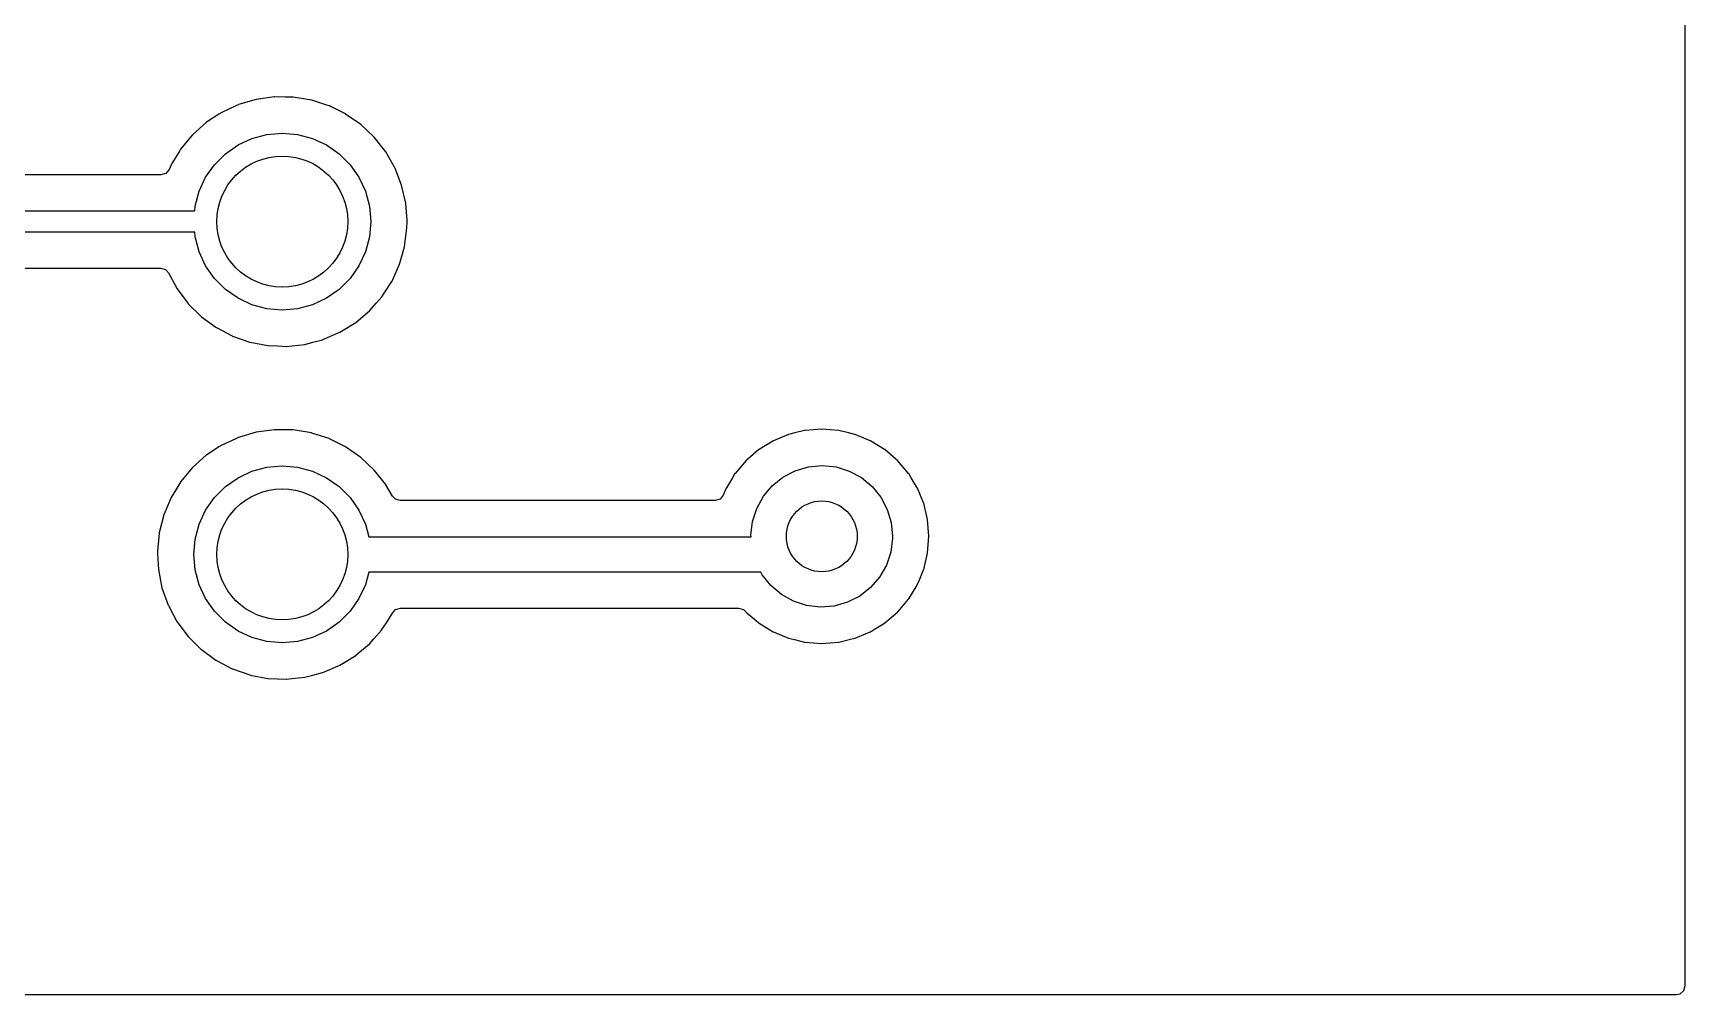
# Model space of a CAD drawing. Extents: x 84 to 124, y -235 to -33.
# Drawn here: x 100.62 to 123.95, y -235.09 to -221.5 of the extents above; entities that cross this region are included whole.
import ezdxf

# ---------------------------------------------------------------- set-up
doc = ezdxf.new("R2010")
doc.units = 0
doc.layers.add('BLACK', color=7, linetype='CONTINUOUS')

msp = doc.modelspace()

# ---------------------------------------------------------------- linework, layer by layer
at = {"layer": 'BLACK', "linetype": 'CONTINUOUS'}
for p, q in [((123.951, -33.0295), (123.951, -234.96)), ((103.482, -222.532), (103.285, -222.623)), ((103.518, -222.515), (103.482, -222.532)), ((103.522, -222.513), (103.518, -222.515)), ((103.518, -222.515), (103.518, -222.515)), ((103.773, -222.44), (103.522, -222.513)), ((104.032, -222.405), (103.773, -222.44)), ((104.037, -222.405), (104.032, -222.405)), ((104.18, -222.407), (104.037, -222.405)), ((104.037, -222.405), (104.037, -222.405)), ((104.294, -222.408), (104.18, -222.407)), ((104.552, -222.45), (104.294, -222.408)), ((104.556, -222.452), (104.552, -222.45)), ((104.754, -222.515), (104.556, -222.452)), ((104.801, -222.53), (104.754, -222.515)), ((104.805, -222.532), (104.801, -222.53)), ((105.031, -222.644), (104.805, -222.532)), ((104.805, -222.532), (104.805, -222.532)), ((103.066, -222.766), (102.871, -222.94)), ((103.07, -222.763), (103.066, -222.766)), ((103.246, -222.648), (103.07, -222.763)), ((103.07, -222.763), (103.07, -222.763)), ((103.285, -222.623), (103.246, -222.648)), ((105.035, -222.646), (105.031, -222.644)), ((105.25, -222.795), (105.035, -222.646)), ((105.44, -222.974), (105.25, -222.795)), ((102.871, -222.94), (102.704, -223.141)), ((103.515, -223.082), (103.712, -222.99)), ((103.712, -222.99), (103.923, -222.934)), ((103.923, -222.934), (104.14, -222.915)), ((104.14, -222.915), (104.357, -222.934)), ((104.357, -222.934), (104.568, -222.99)), ((104.568, -222.99), (104.765, -223.082)), ((105.602, -223.179), (105.44, -222.974)), ((102.687, -223.169), (102.59, -223.329)), ((102.704, -223.141), (102.687, -223.169)), ((103.182, -223.362), (103.337, -223.207)), ((103.337, -223.207), (103.515, -223.082)), ((104.765, -223.082), (104.943, -223.207)), ((104.943, -223.207), (105.098, -223.362)), ((105.732, -223.406), (105.602, -223.179)), ((102.425, -223.506), (87.4382, -223.506)), ((102.497, -223.484), (102.425, -223.506)), ((102.542, -223.429), (102.497, -223.484)), ((102.569, -223.364), (102.542, -223.429)), ((102.59, -223.329), (102.569, -223.364)), ((103.057, -223.54), (103.182, -223.362)), ((105.098, -223.362), (105.223, -223.54)), ((105.733, -223.41), (105.732, -223.406)), ((105.745, -223.441), (105.733, -223.41)), ((105.733, -223.41), (105.733, -223.41)), ((105.826, -223.649), (105.745, -223.441)), ((102.909, -223.948), (102.965, -223.737)), ((102.965, -223.737), (103.057, -223.54)), ((105.223, -223.54), (105.315, -223.737)), ((105.315, -223.737), (105.371, -223.948)), ((105.884, -223.904), (105.826, -223.649)), ((102.903, -224.015), (102.909, -223.948)), ((105.371, -223.948), (105.39, -224.165)), ((105.884, -223.909), (105.884, -223.904)), ((105.902, -224.145), (105.884, -223.909)), ((105.884, -223.909), (105.884, -223.909)), ((87.0895, -224.015), (102.903, -224.015)), ((105.39, -224.165), (105.371, -224.382)), ((105.901, -224.257), (105.903, -224.165)), ((105.903, -224.165), (105.902, -224.145)), ((102.903, -224.315), (87.0907, -224.315)), ((102.909, -224.382), (102.903, -224.315)), ((102.965, -224.593), (102.909, -224.382)), ((105.371, -224.382), (105.315, -224.593)), ((105.868, -224.517), (105.901, -224.257)), ((103.057, -224.79), (102.965, -224.593)), ((105.315, -224.593), (105.223, -224.79)), ((105.811, -224.719), (105.867, -224.521)), ((105.867, -224.521), (105.868, -224.517)), ((105.867, -224.521), (105.867, -224.521)), ((87.4356, -224.823), (102.422, -224.823)), ((102.422, -224.823), (102.49, -224.844)), ((102.49, -224.844), (102.533, -224.89)), ((102.533, -224.89), (102.65, -225.107)), ((103.182, -224.968), (103.057, -224.79)), ((105.223, -224.79), (105.098, -224.968)), ((105.69, -225.006), (105.797, -224.768)), ((105.797, -224.768), (105.811, -224.719)), ((102.65, -225.107), (102.653, -225.112)), ((102.653, -225.112), (102.656, -225.116)), ((102.656, -225.116), (102.656, -225.116)), ((102.656, -225.116), (102.806, -225.318)), ((103.337, -225.123), (103.182, -224.968)), ((103.515, -225.248), (103.337, -225.123)), ((104.943, -225.123), (104.765, -225.248)), ((105.098, -224.968), (104.943, -225.123)), ((105.58, -225.177), (105.687, -225.01)), ((105.687, -225.01), (105.69, -225.006)), ((102.806, -225.318), (102.806, -225.318)), ((102.806, -225.318), (102.809, -225.322)), ((102.809, -225.322), (102.812, -225.325)), ((102.812, -225.325), (102.812, -225.325)), ((102.812, -225.325), (102.991, -225.503)), ((103.712, -225.34), (103.515, -225.248)), ((103.923, -225.396), (103.712, -225.34)), ((104.568, -225.34), (104.357, -225.396)), ((104.765, -225.248), (104.568, -225.34)), ((105.376, -225.423), (105.468, -225.318)), ((105.468, -225.318), (105.545, -225.23)), ((105.545, -225.23), (105.548, -225.226)), ((105.545, -225.23), (105.545, -225.23)), ((105.548, -225.226), (105.58, -225.177)), ((102.991, -225.503), (102.995, -225.506)), ((102.995, -225.506), (102.999, -225.509)), ((102.999, -225.509), (102.999, -225.509)), ((102.999, -225.509), (103.202, -225.658)), ((104.14, -225.415), (103.923, -225.396)), ((104.357, -225.396), (104.14, -225.415)), ((104.954, -225.729), (105.177, -225.592)), ((105.177, -225.592), (105.18, -225.589)), ((105.18, -225.589), (105.372, -225.426)), ((105.18, -225.589), (105.18, -225.589)), ((105.372, -225.426), (105.376, -225.423)), ((105.372, -225.426), (105.372, -225.426)), ((103.202, -225.658), (103.206, -225.66)), ((103.206, -225.66), (103.21, -225.663)), ((103.21, -225.663), (103.21, -225.663)), ((103.21, -225.663), (103.433, -225.78)), ((103.433, -225.78), (103.433, -225.78)), ((103.433, -225.78), (103.437, -225.782)), ((103.437, -225.782), (103.684, -225.868)), ((104.574, -225.869), (104.71, -225.834)), ((104.71, -225.834), (104.714, -225.832)), ((104.71, -225.834), (104.71, -225.834)), ((104.714, -225.832), (104.954, -225.729)), ((103.684, -225.868), (103.688, -225.869)), ((103.688, -225.869), (103.936, -225.916)), ((103.936, -225.916), (103.936, -225.916)), ((103.936, -225.916), (103.94, -225.917)), ((103.94, -225.917), (104.071, -225.922)), ((104.071, -225.922), (104.197, -225.927)), ((104.197, -225.927), (104.197, -225.927)), ((104.197, -225.927), (104.202, -225.927)), ((104.202, -225.927), (104.281, -225.919)), ((104.281, -225.919), (104.457, -225.899)), ((104.457, -225.899), (104.457, -225.899)), ((104.457, -225.899), (104.461, -225.899)), ((104.461, -225.899), (104.574, -225.869)), ((103.482, -227.232), (103.285, -227.323)), ((103.518, -227.215), (103.482, -227.232)), ((103.522, -227.213), (103.518, -227.215)), ((103.518, -227.215), (103.518, -227.215)), ((103.773, -227.14), (103.522, -227.213)), ((104.032, -227.105), (103.773, -227.14)), ((104.037, -227.105), (104.032, -227.105)), ((104.18, -227.107), (104.037, -227.105)), ((104.037, -227.105), (104.037, -227.105)), ((104.294, -227.108), (104.18, -227.107)), ((104.552, -227.15), (104.294, -227.108)), ((104.556, -227.152), (104.552, -227.15)), ((104.754, -227.215), (104.556, -227.152)), ((104.801, -227.23), (104.754, -227.215)), ((104.805, -227.232), (104.801, -227.23)), ((105.031, -227.344), (104.805, -227.232)), ((104.805, -227.232), (104.805, -227.232)), ((111.288, -227.173), (111.078, -227.26)), ((111.292, -227.171), (111.288, -227.173)), ((111.288, -227.173), (111.288, -227.173)), ((111.381, -227.15), (111.292, -227.171)), ((111.518, -227.117), (111.381, -227.15)), ((111.523, -227.115), (111.518, -227.117)), ((111.518, -227.117), (111.518, -227.117)), ((111.76, -227.097), (111.523, -227.115)), ((111.997, -227.115), (111.76, -227.097)), ((112.002, -227.117), (111.997, -227.115)), ((112.139, -227.15), (112.002, -227.117)), ((112.002, -227.117), (112.002, -227.117)), ((112.228, -227.171), (112.139, -227.15)), ((112.232, -227.173), (112.228, -227.171)), ((112.442, -227.26), (112.232, -227.173)), ((112.232, -227.173), (112.232, -227.173)), ((103.066, -227.466), (102.871, -227.64)), ((103.07, -227.463), (103.066, -227.466)), ((103.246, -227.348), (103.07, -227.463)), ((103.07, -227.463), (103.07, -227.463)), ((103.285, -227.323), (103.246, -227.348)), ((105.035, -227.346), (105.031, -227.344)), ((105.25, -227.495), (105.035, -227.346)), ((110.871, -227.386), (110.715, -227.519)), ((110.875, -227.383), (110.871, -227.386)), ((111.069, -227.264), (110.875, -227.383)), ((110.875, -227.383), (110.875, -227.383)), ((111.073, -227.262), (111.069, -227.264)), ((111.078, -227.26), (111.073, -227.262)), ((111.078, -227.26), (111.078, -227.26)), ((112.447, -227.262), (112.442, -227.26)), ((112.442, -227.26), (112.442, -227.26)), ((112.451, -227.264), (112.447, -227.262)), ((112.645, -227.383), (112.451, -227.264)), ((112.649, -227.386), (112.645, -227.383)), ((112.645, -227.383), (112.645, -227.383)), ((112.805, -227.519), (112.649, -227.386)), ((102.871, -227.64), (102.704, -227.841)), ((103.515, -227.782), (103.712, -227.69)), ((103.712, -227.69), (103.923, -227.634)), ((103.923, -227.634), (104.14, -227.615)), ((104.14, -227.615), (104.357, -227.634)), ((104.357, -227.634), (104.568, -227.69)), ((104.568, -227.69), (104.765, -227.782)), ((105.44, -227.674), (105.25, -227.495)), ((105.602, -227.879), (105.44, -227.674)), ((110.69, -227.54), (110.536, -227.721)), ((110.695, -227.536), (110.69, -227.54)), ((110.715, -227.519), (110.695, -227.536)), ((111.212, -227.773), (111.385, -227.683)), ((111.385, -227.683), (111.573, -227.628)), ((111.573, -227.628), (111.767, -227.61)), ((111.767, -227.61), (111.961, -227.63)), ((111.961, -227.63), (112.148, -227.688)), ((112.148, -227.688), (112.319, -227.781)), ((112.825, -227.536), (112.805, -227.519)), ((112.83, -227.54), (112.825, -227.536)), ((112.984, -227.721), (112.83, -227.54)), ((102.702, -227.845), (102.584, -228.039)), ((102.704, -227.841), (102.702, -227.845)), ((103.182, -228.062), (103.337, -227.907)), ((103.337, -227.907), (103.515, -227.782)), ((104.765, -227.782), (104.943, -227.907)), ((104.943, -227.907), (105.098, -228.062)), ((105.604, -227.883), (105.602, -227.879)), ((105.696, -228.043), (105.604, -227.883)), ((110.41, -227.928), (110.368, -228.029)), ((110.412, -227.923), (110.41, -227.928)), ((110.41, -227.928), (110.41, -227.928)), ((110.498, -227.783), (110.412, -227.923)), ((110.533, -227.725), (110.498, -227.783)), ((110.536, -227.721), (110.533, -227.725)), ((110.533, -227.725), (110.533, -227.725)), ((110.935, -228.045), (111.06, -227.896)), ((111.06, -227.896), (111.212, -227.773)), ((112.319, -227.781), (112.47, -227.905)), ((112.47, -227.905), (112.593, -228.057)), ((112.987, -227.725), (112.984, -227.721)), ((113.022, -227.783), (112.987, -227.725)), ((112.987, -227.725), (112.987, -227.725)), ((113.108, -227.923), (113.022, -227.783)), ((113.11, -227.928), (113.108, -227.923)), ((113.197, -228.138), (113.11, -227.928)), ((113.11, -227.928), (113.11, -227.928)), ((102.569, -228.064), (102.468, -228.305)), ((102.584, -228.039), (102.569, -228.064)), ((103.057, -228.24), (103.182, -228.062)), ((105.098, -228.062), (105.223, -228.24)), ((105.737, -228.086), (105.696, -228.043)), ((105.805, -228.106), (105.737, -228.086)), ((110.252, -228.106), (105.805, -228.106)), ((110.323, -228.084), (110.252, -228.106)), ((110.368, -228.029), (110.323, -228.084)), ((110.841, -228.216), (110.935, -228.045)), ((112.593, -228.057), (112.685, -228.229)), ((113.199, -228.142), (113.197, -228.138)), ((113.255, -228.373), (113.199, -228.142)), ((102.468, -228.305), (102.403, -228.559)), ((102.965, -228.437), (103.057, -228.24)), ((105.223, -228.24), (105.315, -228.437)), ((110.76, -228.596), (110.782, -228.402)), ((110.782, -228.402), (110.841, -228.216)), ((112.685, -228.229), (112.741, -228.416)), ((113.273, -228.61), (113.255, -228.373)), ((102.398, -228.615), (102.377, -228.819)), ((102.403, -228.563), (102.398, -228.615)), ((102.403, -228.559), (102.403, -228.563)), ((102.403, -228.563), (102.403, -228.563)), ((102.909, -228.648), (102.965, -228.437)), ((105.315, -228.437), (105.362, -228.615)), ((105.362, -228.615), (110.762, -228.615)), ((110.762, -228.615), (110.76, -228.596)), ((112.76, -228.638), (112.735, -228.832)), ((112.741, -228.416), (112.76, -228.61)), ((112.76, -228.61), (112.76, -228.638)), ((113.255, -228.847), (113.273, -228.61)), ((102.377, -228.819), (102.377, -228.824)), ((102.377, -228.824), (102.379, -228.852)), ((102.377, -228.824), (102.377, -228.824)), ((102.379, -228.852), (102.39, -229.08)), ((102.89, -228.865), (102.909, -228.648)), ((102.909, -229.082), (102.89, -228.865)), ((112.735, -228.832), (112.674, -229.017)), ((113.199, -229.078), (113.255, -228.847)), ((102.39, -229.08), (102.441, -229.336)), ((102.965, -229.293), (102.909, -229.082)), ((112.674, -229.017), (112.577, -229.186)), ((113.138, -229.226), (113.197, -229.082)), ((113.197, -229.082), (113.199, -229.078)), ((113.197, -229.082), (113.197, -229.082)), ((102.441, -229.336), (102.529, -229.582)), ((103.057, -229.49), (102.965, -229.293)), ((105.315, -229.293), (105.223, -229.49)), ((105.362, -229.115), (105.315, -229.293)), ((110.901, -229.115), (105.362, -229.115)), ((110.919, -229.152), (110.901, -229.115)), ((111.041, -229.305), (110.919, -229.152)), ((111.189, -229.431), (111.041, -229.305)), ((112.45, -229.334), (112.296, -229.454)), ((112.577, -229.186), (112.45, -229.334)), ((112.987, -229.495), (113.106, -229.301)), ((113.106, -229.301), (113.108, -229.297)), ((113.108, -229.297), (113.138, -229.226)), ((103.182, -229.668), (103.057, -229.49)), ((105.223, -229.49), (105.098, -229.668)), ((111.36, -229.526), (111.189, -229.431)), ((111.545, -229.587), (111.36, -229.526)), ((112.122, -229.542), (111.934, -229.595)), ((112.296, -229.454), (112.122, -229.542)), ((112.915, -229.58), (112.984, -229.499)), ((112.984, -229.499), (112.987, -229.495)), ((112.987, -229.495), (112.987, -229.495)), ((102.529, -229.582), (102.531, -229.586)), ((102.531, -229.586), (102.596, -229.706)), ((102.596, -229.706), (102.653, -229.812)), ((103.337, -229.823), (103.182, -229.668)), ((105.098, -229.668), (104.943, -229.823)), ((105.61, -229.831), (105.687, -229.71)), ((105.687, -229.71), (105.69, -229.706)), ((105.687, -229.71), (105.687, -229.71)), ((105.69, -229.706), (105.694, -229.698)), ((105.694, -229.698), (105.74, -229.644)), ((105.74, -229.644), (105.809, -229.623)), ((105.809, -229.623), (110.584, -229.623)), ((110.584, -229.623), (110.652, -229.644)), ((110.652, -229.644), (110.68, -229.668)), ((110.68, -229.668), (110.69, -229.68)), ((110.69, -229.68), (110.694, -229.683)), ((110.694, -229.683), (110.694, -229.683)), ((110.694, -229.683), (110.702, -229.69)), ((110.702, -229.69), (110.871, -229.834)), ((111.739, -229.61), (111.545, -229.587)), ((111.934, -229.595), (111.739, -229.61)), ((112.649, -229.834), (112.83, -229.68)), ((112.83, -229.68), (112.833, -229.676)), ((112.833, -229.676), (112.915, -229.58)), ((102.653, -229.812), (102.656, -229.816)), ((102.656, -229.816), (102.656, -229.816)), ((102.656, -229.816), (102.806, -230.018)), ((102.806, -230.018), (102.806, -230.018)), ((102.806, -230.018), (102.809, -230.022)), ((102.809, -230.022), (102.812, -230.025)), ((102.812, -230.025), (102.812, -230.025)), ((102.812, -230.025), (102.991, -230.203)), ((103.515, -229.948), (103.337, -229.823)), ((103.712, -230.04), (103.515, -229.948)), ((103.923, -230.096), (103.712, -230.04)), ((104.568, -230.04), (104.357, -230.096)), ((104.765, -229.948), (104.568, -230.04)), ((104.943, -229.823), (104.765, -229.948)), ((105.434, -230.056), (105.545, -229.93)), ((105.545, -229.93), (105.548, -229.926)), ((105.545, -229.93), (105.545, -229.93)), ((105.548, -229.926), (105.61, -229.831)), ((110.871, -229.834), (110.875, -229.837)), ((110.875, -229.837), (110.875, -229.837)), ((110.875, -229.837), (111.014, -229.922)), ((111.014, -229.922), (111.073, -229.958)), ((111.073, -229.958), (111.078, -229.96)), ((111.078, -229.96), (111.078, -229.96)), ((111.078, -229.96), (111.288, -230.047)), ((112.232, -230.047), (112.442, -229.96)), ((112.442, -229.96), (112.447, -229.958)), ((112.442, -229.96), (112.442, -229.96)), ((112.447, -229.958), (112.506, -229.922)), ((112.506, -229.922), (112.645, -229.837)), ((112.645, -229.837), (112.649, -229.834)), ((112.645, -229.837), (112.645, -229.837)), ((102.991, -230.203), (102.995, -230.206)), ((102.995, -230.206), (102.999, -230.209)), ((102.999, -230.209), (102.999, -230.209)), ((102.999, -230.209), (103.202, -230.358)), ((104.14, -230.115), (103.923, -230.096)), ((104.357, -230.096), (104.14, -230.115)), ((105.18, -230.289), (105.372, -230.126)), ((105.372, -230.126), (105.376, -230.123)), ((105.372, -230.126), (105.372, -230.126)), ((105.376, -230.123), (105.434, -230.056)), ((111.288, -230.047), (111.292, -230.049)), ((111.292, -230.049), (111.373, -230.068)), ((111.373, -230.068), (111.518, -230.103)), ((111.518, -230.103), (111.518, -230.103)), ((111.518, -230.103), (111.523, -230.105)), ((111.523, -230.105), (111.76, -230.123)), ((111.76, -230.123), (111.997, -230.105)), ((111.997, -230.105), (112.002, -230.103)), ((112.002, -230.103), (112.147, -230.068)), ((112.002, -230.103), (112.002, -230.103)), ((112.147, -230.068), (112.228, -230.049)), ((112.228, -230.049), (112.232, -230.047)), ((103.202, -230.358), (103.206, -230.36)), ((103.206, -230.36), (103.21, -230.363)), ((103.21, -230.363), (103.21, -230.363)), ((103.21, -230.363), (103.433, -230.48)), ((103.433, -230.48), (103.433, -230.48)), ((103.433, -230.48), (103.437, -230.482)), ((103.437, -230.482), (103.684, -230.568)), ((104.714, -230.532), (104.954, -230.429)), ((104.954, -230.429), (105.177, -230.292)), ((105.177, -230.292), (105.18, -230.289)), ((105.18, -230.289), (105.18, -230.289)), ((103.684, -230.568), (103.688, -230.569)), ((103.688, -230.569), (103.936, -230.616)), ((103.936, -230.616), (103.936, -230.616)), ((103.936, -230.616), (103.94, -230.617)), ((103.94, -230.617), (104.071, -230.622)), ((104.071, -230.622), (104.197, -230.627)), ((104.197, -230.627), (104.197, -230.627)), ((104.197, -230.627), (104.202, -230.627)), ((104.202, -230.627), (104.281, -230.619)), ((104.281, -230.619), (104.457, -230.599)), ((104.457, -230.599), (104.457, -230.599)), ((104.457, -230.599), (104.461, -230.599)), ((104.461, -230.599), (104.574, -230.569)), ((104.574, -230.569), (104.71, -230.534)), ((104.71, -230.534), (104.714, -230.532)), ((104.71, -230.534), (104.71, -230.534)), ((123.825, -235.087), (84.4545, -235.087)), ((123.878, -235.075), (123.825, -235.087)), ((123.931, -235.029), (123.878, -235.075)), ((123.951, -234.96), (123.931, -235.029))]:
    msp.add_line(p, q, dxfattribs=at)
at = {"layer": 'BLACK'}
for centre, radius in [((104.14, -224.165), 0.925), ((104.14, -228.865), 0.925), ((111.76, -228.61), 0.5)]:
    msp.add_circle(centre, radius, dxfattribs=at)

doc.saveas('drawing.dxf')
